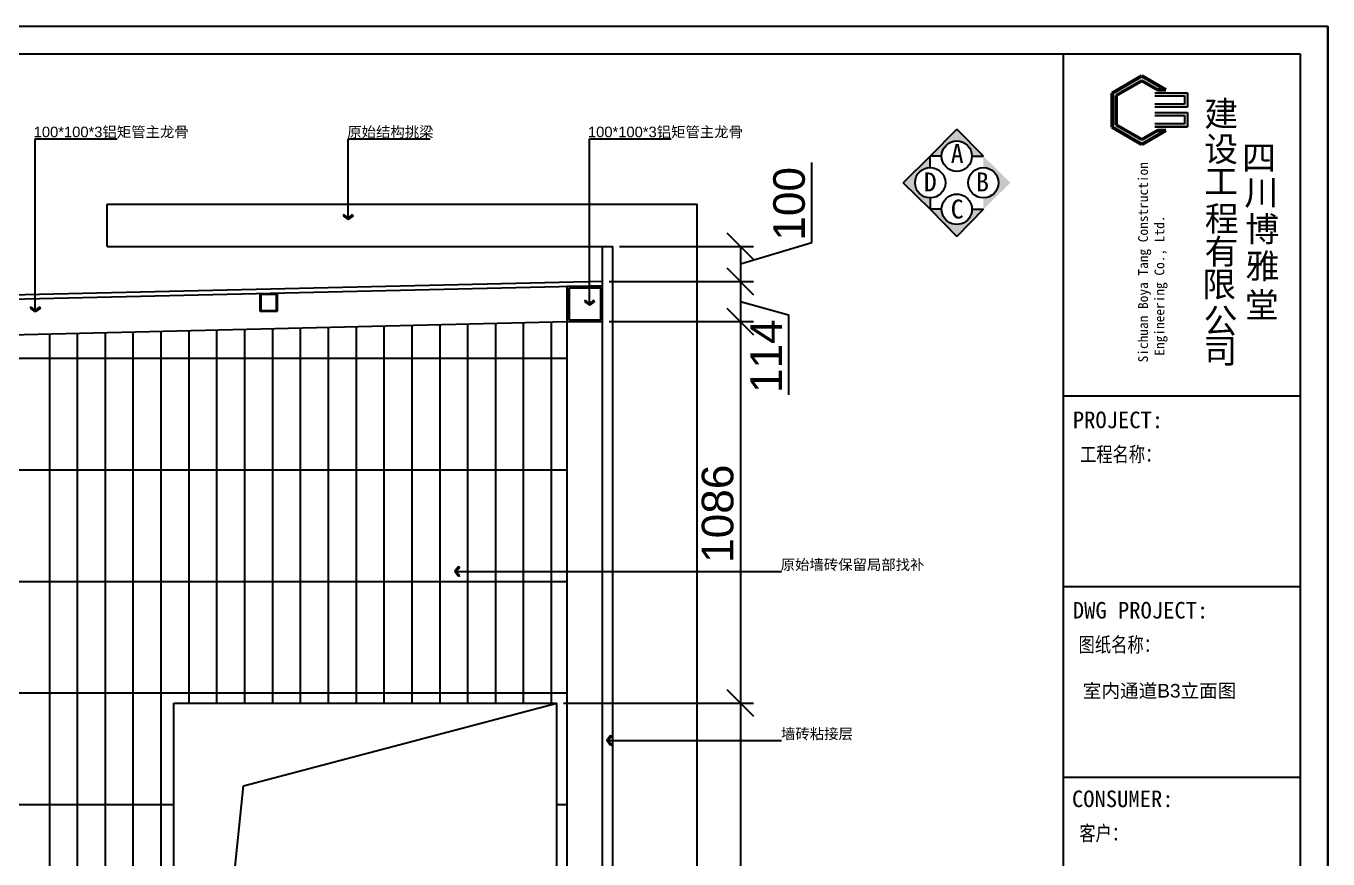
# Model space of a CAD drawing. Header units: inches. Extents: x -138455 to 599497, y -747149 to 13167.
# Drawn here: x 193965 to 197672, y -680471 to -678100 of the extents above; entities that cross this region are included whole.
import ezdxf
from ezdxf.enums import TextEntityAlignment as Align

# ---------------------------------------------------------------- set-up
doc = ezdxf.new("R2010")
doc.units = ezdxf.units.IN
doc.header["$MEASUREMENT"] = 0
for name, color, linetype in [('4-插座', 20, 'Continuous'), ('ASHADE', 1, 'Continuous'), ('TK', 7, 'Continuous'), ('标准图块', 2, 'Continuous')]:
    doc.layers.add(name, color=color, linetype=linetype)
doc.styles.add('-宋体', font='', dxfattribs={"width": 0.8})
doc.styles.add('12354', font='', dxfattribs={"height": 180})
doc.styles.add('MtXpl_', font='')
doc.styles.get("Standard").update_dxf_attribs({"font": 'arial.ttf'})
doc.styles.add('STYLE2', font='')
doc.styles.add('TK-SH', font='')
doc.styles.get('-宋体').set_extended_font_data('SimSun')
doc.styles.get('12354').set_extended_font_data('SimSun')
doc.styles.get('MtXpl_').set_extended_font_data('SimSun')
doc.styles.get('STYLE2').set_extended_font_data('宋体')
doc.styles.get('TK-SH').set_extended_font_data('STXihei')

msp = doc.modelspace()

# ---------------------------------------------------------------- hatches: boundary and pattern name
at = {"lineweight": 50}
msp.add_hatch(color=255, dxfattribs=at).paths.add_polyline_path([(197141.8559675678, -678241.689996527), (197057.5058051588, -678290.3895855045), (197057.5058051588, -678387.7887634584), (197141.8559675678, -678436.4883524356), (197210.286486867, -678396.9799736938), (197186.9400952895, -678396.9799736938), (197141.8559675678, -678423.0093069738), (197069.1790009472, -678381.0492407267), (197069.1790009472, -678297.1291082359), (197141.8559675678, -678255.16904199), (197186.9400952895, -678281.1983752688), (197210.286486867, -678281.1983752688)])
for points in [[(197272.2751211559, -678289.3968404287), (197179.4899425062, -678289.3968404287), (197179.4899425062, -678297.9571840066), (197263.714777577, -678297.9571840066), (197263.714777577, -678322.0814275315), (197179.4899425062, -678322.0814275315), (197179.4899425062, -678330.6417711101), (197272.2751211559, -678330.6417711101)], [(197272.2751211559, -678345.5984034105), (197179.4899425062, -678345.5984034105), (197179.4899425062, -678354.1587469894), (197263.714777577, -678354.1587469894), (197263.714777577, -678378.2829905141), (197179.4899425062, -678378.2829905141), (197179.4899425062, -678386.8433340937), (197272.2751211559, -678386.8433340937)]]:
    msp.add_hatch(color=255).paths.add_polyline_path(points)
at = {"ltscale": 3}
h = msp.add_hatch(color=255, dxfattribs=at)
edge = h.paths.add_edge_path()
edge.add_line((196690.8334448601, -678588.8871272961), (196690.8334448601, -678621.3221458145))
edge.add_line((196690.8334448601, -678621.3221458145), (196768.0745317942, -678545.6985748115))
edge.add_line((196768.0745317942, -678545.6985748115), (196690.8334448601, -678470.0750038084))
edge.add_line((196690.8334448601, -678470.0750038084), (196690.8334448601, -678502.5100230172))
edge.add_ellipse((196690.8334452052, -678545.6985751566), major_axis=(0.09935344669946115, 43.18843786019706), ratio=0.9999999999029604, start_angle=270.1318071037622, end_angle=360.13180710378776, ccw=False)
edge.add_ellipse((196690.8334448601, -678545.6985748115), major_axis=(0.1484045003139875, 43.1882975101548), ratio=0.9999999999043071, start_angle=180.1968801400722, end_angle=270.1968801400346, ccw=False)
edge = h.paths.add_edge_path()
edge.add_line((196658.3984263449, -678470.0750038084), (196690.8334448601, -678470.0750038084))
edge.add_line((196690.8334448601, -678470.0750038084), (196615.2098738643, -678392.8339168667))
edge.add_line((196615.2098738643, -678392.8339168667), (196539.5863028686, -678470.0750038084))
edge.add_line((196539.5863028686, -678470.0750038084), (196572.0213213839, -678470.0750038084))
edge.add_ellipse((196615.2098738643, -678470.0750038084), major_axis=(-0.1710944935778489, 43.18821358195609), ratio=0.9999999999002629, start_angle=269.7730181389146, end_angle=449.7730181389146, ccw=False)
edge = h.paths.add_edge_path()
edge.add_line((196539.5863028686, -678502.5100223267), (196539.5863028686, -678470.0750038084))
edge.add_line((196539.5863028686, -678470.0750038084), (196462.3452159344, -678545.6985748115))
edge.add_line((196462.3452159344, -678545.6985748115), (196539.5863028686, -678621.3221458145))
edge.add_line((196539.5863028686, -678621.3221458145), (196539.5863028686, -678588.8871272961))
edge.add_ellipse((196539.5863028686, -678545.6985748115), major_axis=(-0.1484747759819542, 43.18829726861497), ratio=0.9999999999043071, start_angle=89.80302662871031, end_angle=179.8030266286725, ccw=False)
edge.add_ellipse((196539.5863028686, -678545.6985748115), major_axis=(0.0221700166725683, 43.188546794454), ratio=0.9999999999029612, start_angle=0.029411692911821774, end_angle=90.02941169290602, ccw=False)
edge = h.paths.add_edge_path()
edge.add_line((196690.8334448601, -678621.3221458145), (196658.3984263449, -678621.3221458145))
edge.add_ellipse((196615.2098738643, -678621.3221458145), major_axis=(-0.3707123319792893, 43.18696143621736), ratio=0.9999999999029472, start_angle=89.50819113762748, end_angle=269.5081911376275, ccw=False)
edge.add_line((196572.0213213839, -678621.3221458145), (196539.5863028686, -678621.3221458145))
edge.add_line((196539.5863028686, -678621.3221458145), (196615.2098738643, -678698.5632327562))
edge.add_line((196615.2098738643, -678698.5632327562), (196690.8334448601, -678621.3221458145))

# ---------------------------------------------------------------- linework, layer by layer
at = {"color": 255, "lineweight": -2}
for p, q in [((191032.9779722275, -678099.6643107849), (197671.9580380197, -678099.6643107849)), ((197671.9580380197, -678099.6643107849), (197671.9736849411, -682794.3715180086))]:
    msp.add_line(p, q, dxfattribs=at)
at = {"color": 255}
for p, q in [((197671.9736848476, -682794.3715180085), (197671.9580379262, -678099.6643107849)), ((197671.9736850352, -682794.3715180198), (197671.9580381139, -678099.6643107962)), ((197671.9736848471, -682794.3715180086), (197671.9580379258, -678099.664310785)), ((197671.973685035, -682794.3715180199), (197671.9580381137, -678099.6643107963)), ((191112.0139196499, -678178.700258068), (197592.922090504, -678178.700258068)), ((196918.528708132, -678178.700258068), (196918.5443550533, -682715.3355707255)), ((197592.922090504, -678178.700258068), (197592.9377374253, -682715.3355707255)), ((197592.922090504, -678178.700258068), (197592.9377374251, -682715.3355707256)), ((197179.4899425062, -678289.3968404287), (197272.2751211559, -678289.3968404287)), ((197179.4899425062, -678297.9571840066), (197263.714777577, -678297.9571840066)), ((197263.714777577, -678297.9571840066), (197263.714777577, -678322.0814275315)), ((197272.2751211559, -678289.3968404287), (197272.2751211559, -678330.6417711101)), ((197263.714777577, -678322.0814275315), (197179.4899425062, -678322.0814275315)), ((197272.2751211559, -678330.6417711101), (197179.4899425062, -678330.6417711101)), ((197179.4899425062, -678345.5984034105), (197272.2751211559, -678345.5984034105)), ((197179.4899425062, -678345.5984034105), (197272.2751211544, -678345.5984034105)), ((197179.4899425062, -678354.1587469894), (197263.714777577, -678354.1587469894)), ((197263.714777577, -678354.1587469894), (197263.714777577, -678378.2829905141)), ((197272.2751211559, -678345.5984034105), (197272.2751211559, -678386.8433340937)), ((197263.714777577, -678378.2829905141), (197179.4899425062, -678378.2829905141)), ((197272.2751211559, -678386.8433340937), (197179.4899425062, -678386.8433340937)), ((197179.4899425062, -678386.8433340937), (197272.2751211544, -678386.8433340937)), ((194871.2086721144, -678636.3782048885), (194868.3107120747, -678639.8329710941)), ((194868.3107120747, -678639.8329710941), (194882.6852131139, -678650.7288788112)), ((194871.2086721144, -678636.3782048885), (194882.6852131139, -678647.0404824145)), ((194882.6852131139, -678647.0404824145), (194882.6852131139, -678629.458209838)), ((194894.1617541134, -678636.3782048885), (194882.6852131139, -678647.0404824145)), ((194897.0597141531, -678639.8329710941), (194882.6852131139, -678650.7288788112)), ((194894.1617541134, -678636.3782048885), (194897.0597141531, -678639.8329710941)), ((195569.7371564563, -678890.6881235645), (195569.7371564563, -678873.105850988)), ((193980.2467552617, -678899.0660708481), (193977.348795222, -678902.5208370537)), ((193977.348795222, -678902.5208370537), (193991.7232962612, -678913.416744771)), ((193980.2467552617, -678899.0660708481), (193991.7232962612, -678909.7283483741)), ((193991.7232962612, -678909.7283483741), (193991.7232962612, -678892.1460757977)), ((194003.1998372606, -678899.0660708481), (193991.7232962612, -678909.7283483741)), ((194006.0977973003, -678902.5208370537), (193991.7232962612, -678913.416744771)), ((194003.1998372606, -678899.0660708481), (194006.0977973003, -678902.5208370537)), ((195558.2606154568, -678880.0258460385), (195555.3626554172, -678883.480612244)), ((195555.3626554172, -678883.480612244), (195569.7371564563, -678894.3765199613)), ((195558.2606154568, -678880.0258460385), (195569.7371564563, -678890.6881235645)), ((195581.2136974558, -678880.0258460385), (195569.7371564563, -678890.6881235645)), ((195584.1116574955, -678883.480612244), (195569.7371564563, -678894.3765199613)), ((195581.2136974558, -678880.0258460385), (195584.1116574955, -678883.480612244)), ((196918.528708132, -679151.9707842169), (197592.922090504, -679151.9707842169)), ((195196.557147435, -679638.0184711728), (195185.6612397177, -679652.3929722118)), ((195196.557147435, -679666.767473251), (195185.6612397177, -679652.3929722118)), ((195200.0119136405, -679640.9164312123), (195189.3496361144, -679652.3929722118)), ((195189.3496361144, -679652.3929722119), (195206.9319086911, -679652.3929722118)), ((195200.0119136405, -679663.8695132113), (195189.3496361144, -679652.3929722118)), ((195200.0119136405, -679640.9164312123), (195196.557147435, -679638.0184711728)), ((195200.0119136405, -679663.8695132113), (195196.557147435, -679666.767473251)), ((196918.528708132, -679695.1442732031), (197592.922090504, -679695.1442732031)), ((195629.3209592311, -680119.2851954012), (195618.4250515138, -680133.6596964402)), ((195629.3209592311, -680148.0341974794), (195618.4250515138, -680133.6596964402)), ((195632.7757254366, -680122.1831554407), (195622.1134479105, -680133.6596964402)), ((195622.1134479105, -680133.6596964403), (195639.6957204872, -680133.6596964402)), ((195632.7757254366, -680145.1362374397), (195622.1134479105, -680133.6596964402)), ((195632.7757254366, -680122.1831554407), (195629.3209592311, -680119.2851954012)), ((195632.7757254366, -680145.1362374397), (195629.3209592311, -680148.0341974794)), ((196918.528708132, -680238.3177621891), (197592.922090504, -680238.3177621891))]:
    msp.add_line(p, q, dxfattribs=at)
at = {"color": 255, "lineweight": 50}
for p, q in [((197141.8559675678, -678241.689996527), (197057.5058051588, -678290.3895855045)), ((197210.286486867, -678281.1983752688), (197141.8559675678, -678241.689996527)), ((197141.8559675678, -678255.16904199), (197069.1790009472, -678297.1291082359)), ((197186.9400952895, -678281.1983752688), (197141.8559675678, -678255.16904199)), ((197057.5058051588, -678290.3895855045), (197057.5058051588, -678387.7887634587)), ((197069.1790009472, -678297.1291082359), (197069.1790009472, -678381.0492407267)), ((197210.286486866, -678281.1983752688), (197186.9400952895, -678281.1983752688)), ((197057.5058051588, -678387.7887634587), (197141.8559675678, -678436.4883524356)), ((197069.1790009472, -678381.0492407267), (197141.8559675678, -678423.0093069738)), ((197141.8559675678, -678423.0093069738), (197186.9400952895, -678396.9799736938)), ((197141.8559675678, -678436.4883524356), (197210.286486867, -678396.9799736938)), ((197210.286486866, -678396.9799736941), (197186.9400952895, -678396.9799736941))]:
    msp.add_line(p, q, dxfattribs=at)
at = {"color": 255, "ltscale": 3}
for p, q in [((196539.5863028686, -678470.0750038084), (196615.2098738643, -678392.8339168667)), ((196690.8334448601, -678470.0750038084), (196615.2098738643, -678392.8339168667)), ((196539.5863028686, -678470.0750038084), (196462.3452159344, -678545.6985748115)), ((196539.5863028686, -678502.5100223267), (196539.5863028686, -678470.0750038084)), ((196572.0213213839, -678470.0750038084), (196539.5863028686, -678470.0750038084)), ((196658.3984263449, -678470.0750038084), (196690.8334448601, -678470.0750038084)), ((196539.5863028686, -678621.3221458145), (196462.3452159344, -678545.6985748115)), ((196539.5863028686, -678588.8871272961), (196539.5863028686, -678621.3221458145)), ((196572.0213213839, -678621.3221458145), (196539.5863028686, -678621.3221458145)), ((196539.5863028686, -678621.3221458145), (196615.2098738643, -678698.5632327562)), ((196690.8334448601, -678621.3221458145), (196615.2098738643, -678698.5632327562)), ((196658.3984263449, -678621.3221458145), (196690.8334448601, -678621.3221458145))]:
    msp.add_line(p, q, dxfattribs=at)
at = {"color": 255, "linetype": 'ByBlock'}
for p, q in [((196036.9056956077, -678764.3471978386), (195961.9056956077, -678689.3471978386)), ((195961.9056956077, -678789.3471978386), (196036.9056956077, -678864.3471978386)), ((196036.9056956086, -678864.3471978386), (195961.9056956086, -678789.3471978386)), ((195961.9056956086, -678903.6760237926), (196036.9056956086, -678978.6760237926)), ((196036.9056956086, -678978.6760237926), (195961.9056956086, -678903.6760237926)), ((195961.9056956086, -679989.3471978386), (196036.9056956086, -680064.3471978386)), ((196036.9056956086, -680064.3471978386), (195961.9056956086, -679989.3471978386))]:
    msp.add_line(p, q, dxfattribs=at)
at = {"color": 255, "ltscale": 3}
for centre, major_axis, ratio, start_param, end_param in [((196615.2098738643, -678470.0750038084), (0.05955454407027584, 43.18851142355639), 0.9999999999029612, -1.569417383544617, 4.713767923634969), ((196539.5863028686, -678545.6985748115), (0.01220210017871605, 43.18855076093783), 0.9999999999043093, -1.570513795900993, 4.712671511278593), ((196690.8334448601, -678545.6985748115), (0.01220210017871605, 43.18855076093783), 0.9999999999043093, -1.570513795900993, 4.712671511278593), ((196615.2098738643, -678621.3221458145), (-0.910399212535402, 43.17895597395051), 0.9999999999028754, 4.691307777232558, 10.97449308441215)]:
    msp.add_ellipse(centre, major_axis=major_axis, ratio=ratio, start_param=start_param, end_param=end_param, dxfattribs=at)
at = {"color": 255}
for points in [[(194871.2086721144, -678636.3782048885), (194868.3107120747, -678639.8329710941), (194882.6852131139, -678647.0404824145), (194882.6852131139, -678650.7288788112)], [(194894.1617541134, -678636.3782048885), (194897.0597141531, -678639.8329710941), (194882.6852131139, -678647.0404824145), (194882.6852131139, -678650.7288788112)], [(193980.2467552617, -678899.0660708481), (193977.348795222, -678902.5208370537), (193991.7232962612, -678909.7283483741), (193991.7232962612, -678913.416744771)], [(194003.1998372606, -678899.0660708481), (194006.0977973003, -678902.5208370537), (193991.7232962612, -678909.7283483741), (193991.7232962612, -678913.416744771)], [(195558.2606154568, -678880.0258460385), (195555.3626554172, -678883.480612244), (195569.7371564563, -678890.6881235645), (195569.7371564563, -678894.3765199613)], [(195581.2136974558, -678880.0258460385), (195584.1116574955, -678883.480612244), (195569.7371564563, -678890.6881235645), (195569.7371564563, -678894.3765199613)], [(195200.0119136405, -679640.9164312123), (195196.557147435, -679638.0184711728), (195189.3496361144, -679652.3929722118), (195185.6612397177, -679652.3929722118)], [(195200.0119136405, -679663.8695132113), (195196.557147435, -679666.767473251), (195189.3496361144, -679652.3929722118), (195185.6612397177, -679652.3929722118)], [(195632.7757254366, -680122.1831554407), (195629.3209592311, -680119.2851954012), (195622.1134479105, -680133.6596964402), (195618.4250515138, -680133.6596964402)], [(195632.7757254366, -680145.1362374397), (195629.3209592311, -680148.0341974794), (195622.1134479105, -680133.6596964402), (195618.4250515138, -680133.6596964402)]]:
    msp.add_solid(points, dxfattribs=at)
at = {"layer": '4-插座', "color": 255, "linetype": 'ByBlock', "ltscale": 20}
for p, q in [((193991.7232962612, -678903.416744771), (193991.7232962612, -678420.4991295387)), ((193991.7232962612, -678420.4991295387), (194224.4804018687, -678420.4991295387)), ((194882.6852131139, -678640.7288788112), (194882.6852131139, -678420.4991295387)), ((194882.6852131139, -678420.4991295387), (195115.4423187214, -678420.4991295387)), ((195569.7371564563, -678884.3765199613), (195569.7371564563, -678420.4991295387)), ((195569.7371564563, -678420.4991295387), (195802.4942620639, -678420.4991295387)), ((196202.8854022925, -678715.8032858331), (196202.8854022925, -678488.235073009)), ((194196.4120785451, -678726.8471978386), (194196.4120785451, -678606.8471978386)), ((194196.4120785451, -678606.8471978386), (195876.412078545, -678606.8471978386)), ((195876.412078545, -682446.8471978386), (195876.412078545, -678606.8471978386)), ((195999.4056956077, -678776.8471978386), (196202.8854022925, -678715.8032858331)), ((194196.4120785451, -678726.8471978386), (195636.412078545, -678726.8471978386)), ((195606.412078545, -682326.8471978386), (195606.4120785447, -678726.8471978386)), ((195636.4120785448, -682326.8471978386), (195636.412078545, -678726.8471978386)), ((195655.1620785454, -678726.8471978386), (196036.9056956077, -678726.8471978386)), ((195999.4056956077, -678726.8471978386), (195999.4056956077, -678826.8471978386)), ((195606.412078545, -678826.8471978386), (191306.412078545, -678926.8471978386)), ((195625.1620785452, -678826.8471978386), (196036.9056956077, -678826.8471978386)), ((195625.1620785452, -678826.8471978386), (196036.9056956086, -678826.8471978386)), ((195999.4056956086, -678826.8471978386), (195999.4056956086, -678941.1760237926)), ((195606.691072878, -678838.8439541571), (191306.412078545, -678938.8504423974)), ((194680.8894135493, -678861.5370160015), (194630.8894135493, -678861.5370160015)), ((194630.8894135493, -678861.5370160015), (194630.8894135493, -678911.5370160015)), ((194678.3894135493, -678864.0370160015), (194633.3894135493, -678864.0370160015)), ((194633.3894135493, -678864.0370160015), (194633.3894135493, -678909.0370160015)), ((194678.3894135493, -678909.0370160015), (194678.3894135493, -678864.0370160015)), ((194680.8894135493, -678911.5370160015), (194680.8894135493, -678861.5370160015)), ((195606.4120785448, -678841.1760237927), (195506.4120785451, -678841.1760237927)), ((195506.4120785451, -678841.1760237927), (195506.412078545, -678941.1760237927)), ((195601.4120785448, -678846.1760237927), (195511.4120785451, -678846.1760237927)), ((195511.4120785451, -678846.1760237927), (195511.412078545, -678936.1760237927)), ((195601.412078545, -678936.1760237927), (195601.4120785448, -678846.1760237927)), ((195606.412078545, -678941.1760237927), (195606.4120785448, -678841.1760237927)), ((194633.3894135493, -678909.0370160015), (194678.3894135493, -678909.0370160015)), ((195999.4056956086, -678884.0116108155), (196136.2806956063, -678921.9250943026)), ((191606.4120785448, -679034.1992796068), (195506.412078545, -678941.1760237927)), ((194630.8894135493, -678911.5370160015), (194680.8894135493, -678911.5370160015)), ((195506.412078545, -678941.1760237927), (195606.412078545, -678941.1760237927)), ((195511.412078545, -678936.1760237927), (195601.412078545, -678936.1760237927)), ((195625.1620785452, -678941.1760237926), (196036.9056956086, -678941.1760237926)), ((195703.4333364622, -678941.1760237926), (196036.9056956086, -678941.1760237926)), ((195999.4056956086, -678941.1760237926), (195999.4056956086, -680026.8471978386)), ((196136.2806956063, -678921.9250943026), (196136.2806956063, -679149.431915585)), ((195195.6612397177, -679652.3929722118), (196116.5891619476, -679652.3929722118)), ((194584.0658292888, -680262.8034494766), (195476.4120785447, -680026.8471978386)), ((195495.1620785452, -680026.8471978386), (196036.9056956086, -680026.8471978386)), ((195495.1620785452, -680026.8471978386), (196036.9056956086, -680026.8471978386)), ((195999.4056956086, -680026.8471978386), (195999.4056956086, -682176.8471978386)), ((195628.4250515138, -680133.6596964402), (196116.5891619476, -680133.6596964402)), ((194386.4120785448, -682176.8471978386), (194584.0658292888, -680262.8034494766))]:
    msp.add_line(p, q, dxfattribs=at)
at = {"layer": '4-插座', "color": 255, "linetype": 'Continuous', "ltscale": 20}
for p, q in [((195223.287078545, -680026.8471978386), (195223.287078545, -678947.9291543831)), ((195302.662078545, -680026.8471978386), (195302.662078545, -678946.0358926061)), ((195382.037078545, -680026.8471978386), (195382.037078545, -678944.1426308291)), ((195461.412078545, -680026.8471978386), (195461.412078545, -678942.2493690522)), ((194032.662078545, -682326.8471978386), (194032.662078545, -678976.3280810378)), ((194112.037078545, -682326.8471978386), (194112.037078545, -678974.4348192608)), ((194191.412078545, -682326.8471978386), (194191.412078545, -678972.5415574838)), ((194270.787078545, -682326.8471978386), (194270.787078545, -678970.6482957068)), ((194350.162078545, -682326.8471978386), (194350.162078545, -678968.7550339298)), ((194429.537078545, -680026.8471978386), (194429.537078545, -678966.861772153)), ((194508.912078545, -680026.8471978386), (194508.912078545, -678964.9685103759)), ((194588.287078545, -680026.8471978386), (194588.287078545, -678963.0752485989)), ((194667.662078545, -680026.8471978386), (194667.662078545, -678961.181986822)), ((194747.037078545, -680026.8471978386), (194747.037078545, -678959.288725045)), ((194826.412078545, -680026.8471978386), (194826.412078545, -678957.395463268)), ((194905.787078545, -680026.8471978386), (194905.787078545, -678955.502201491)), ((194985.162078545, -680026.8471978386), (194985.162078545, -678953.608939714)), ((195064.537078545, -680026.8471978386), (195064.537078545, -678951.715677937)), ((195143.912078545, -680026.8471978386), (195143.912078545, -678949.82241616)), ((195506.4120785451, -679046.5116108158), (191606.412078545, -679046.5116108158)), ((195506.4120785451, -679364.0116108158), (191606.412078545, -679364.0116108158)), ((195506.4120785451, -679681.5116108158), (191606.412078545, -679681.5116108158)), ((195506.4120785451, -679999.0116108158), (191606.412078545, -679999.0116108158)), ((194386.4120785448, -680316.5116108158), (191606.412078545, -680316.5116108158)), ((195506.4120785451, -680316.5116108158), (195476.4120785448, -680316.5116108158))]:
    msp.add_line(p, q, dxfattribs=at)
at = {"layer": '标准图块', "color": 255, "linetype": 'ByBlock', "ltscale": 20}
for p, q in [((194196.4120785452, -678726.8471978386), (195606.412078545, -678726.8471978386)), ((195506.412078545, -682326.8471978386), (195506.412078545, -678841.1760237927)), ((194386.412078545, -680026.8471978386), (195476.4120785447, -680026.8471978386)), ((194386.4120785448, -682176.8471978386), (194386.412078545, -680026.8471978386)), ((195476.412078545, -682176.8471978386), (195476.4120785447, -680026.8471978386))]:
    msp.add_line(p, q, dxfattribs=at)

# ---------------------------------------------------------------- texts
at = {"color": 255, "style": 'MtXpl_'}
for s, height, p in [('建', 70.7671666816459, (197319.7204494462, -678384.7908125669)), ('设', 70.7671666815877, (197319.3251021464, -678485.2625752643)), ('四', 70.7671666816459, (197427.278458352, -678510.1188493123)), ('工', 70.7671666816459, (197319.7204494462, -678577.0974471385)), ('川', 70.7671666815877, (197433.9993624496, -678608.5507347967)), ('程', 70.7671666815877, (197321.3018386457, -678683.5070111244)), ('博', 70.7671666815877, (197436.3714462487, -678713.2227094725)), ('有', 70.7671666815877, (197320.511144046, -678777.0550494802)), ('雅', 70.7671666816459, (197437.1621408485, -678818.4521927495)), ('限', 70.7671666816459, (197313.7902399483, -678870.343249972)), ('堂', 70.7671666816459, (197435.580751649, -678929.225626108)), ('公', 70.7671666816459, (197317.743712947, -678974.217381115)), ('司', 70.7671666816459, (197316.9530183473, -679059.8029280616))]:
    msp.add_text(s, height=height, dxfattribs=at).set_placement(p)
at = {"color": 255, "ltscale": 3, "style": 'STYLE2'}
for s, height, p in [('A', 53.82715161907254, (196597.9946466305, -678489.736842793)), ('D', 53.82715161901433, (196521.4581047081, -678570.3145041608)), ('B', 53.82715161901433, (196670.2619892535, -678570.3145041608)), ('C', 53.82715161907254, (196597.9946466305, -678647.6283807366))]:
    msp.add_text(s, height=height, dxfattribs=at).set_placement(p)
at = {"color": 255, "style": '12354'}
for s, p in [('PROJECT:', (196945.561954016, -679220.8134233507)), ('DWG PROJECT:', (196945.561954016, -679762.5882031216))]:
    msp.add_text(s, height=47.2324773032451, dxfattribs=at).set_placement(p, align=Align.MIDDLE_LEFT)
at = {"color": 255, "style": '-宋体'}
for s, width, p in [('工程名称：', 0.8000000000815438, (196966.1176616763, -679340.0504672971)), ('图纸名称：', 0.8000000000815438, (196961.9423471832, -679881.8252470677)), ('客户：', 0.7999999996838473, (196963.9022305441, -680418.7450469899))]:
    msp.add_text(s, height=42.46484626812162, dxfattribs=dict(at, width=width)).set_placement(p)
at = {"color": 255, "style": '12354', "width": 1.000000002886816}
msp.add_text('CONSUMER:', height=47.2324773031869, dxfattribs=at).set_placement((196943.1567358612, -680299.5080030435), align=Align.MIDDLE_LEFT)
at = {"layer": '4-插座', "color": 255}
for s, p in [('100', (196182.6006137523, -678710.7435996124)), ('114', (196117.5306956061, -679144.3722293644)), ('1086', (195979.1209070684, -679627.8212970368))]:
    msp.add_text(s, height=90, rotation=90, dxfattribs=at).set_placement(p)
at = {"layer": '4-插座', "color": 255, "linetype": 'ByBlock', "ltscale": 20}
msp.add_text('室内通道B3立面图', height=38.83364317101265, dxfattribs=at).set_placement((196974.0644710918, -680011.3334606908))
at = {"layer": '4-插座', "color": 255, "style": 'MtXpl_'}
msp.add_text('墙砖粘接层', height=30, dxfattribs=at).set_placement((196114.913184294, -680129.3021545408))
at = {"layer": 'ASHADE', "color": 255}
for p in [(193987.1598583348, -678416.1415876392), (195565.17371853, -678416.1415876392)]:
    msp.add_text('100*100*3', height=30, dxfattribs=at).set_placement(p)
at = {"layer": 'ASHADE', "color": 255, "style": 'MtXpl_'}
for s, p in [('铝矩管主龙骨', (194182.9374845285, -678416.1415876392)), ('原始结构挑梁', (194880.0036488681, -678416.1415876392)), ('铝矩管主龙骨', (195760.9513447237, -678416.1415876392)), ('原始墙砖保留局部找补', (196113.9075977018, -679648.0354303124))]:
    msp.add_text(s, height=30, dxfattribs=at).set_placement(p)
at = {"layer": 'TK', "color": 255, "style": 'TK-SH'}
for s, height, p in [('Sichuan Boya Tang Construction', 27.93166696897242, (197159.5473206491, -679057.0764032329)), (' Engineering Co., Ltd.', 27.93166696885601, (197206.1000989306, -679057.0764032329))]:
    msp.add_text(s, height=height, rotation=90, dxfattribs=at).set_placement(p)

doc.saveas('drawing.dxf')
